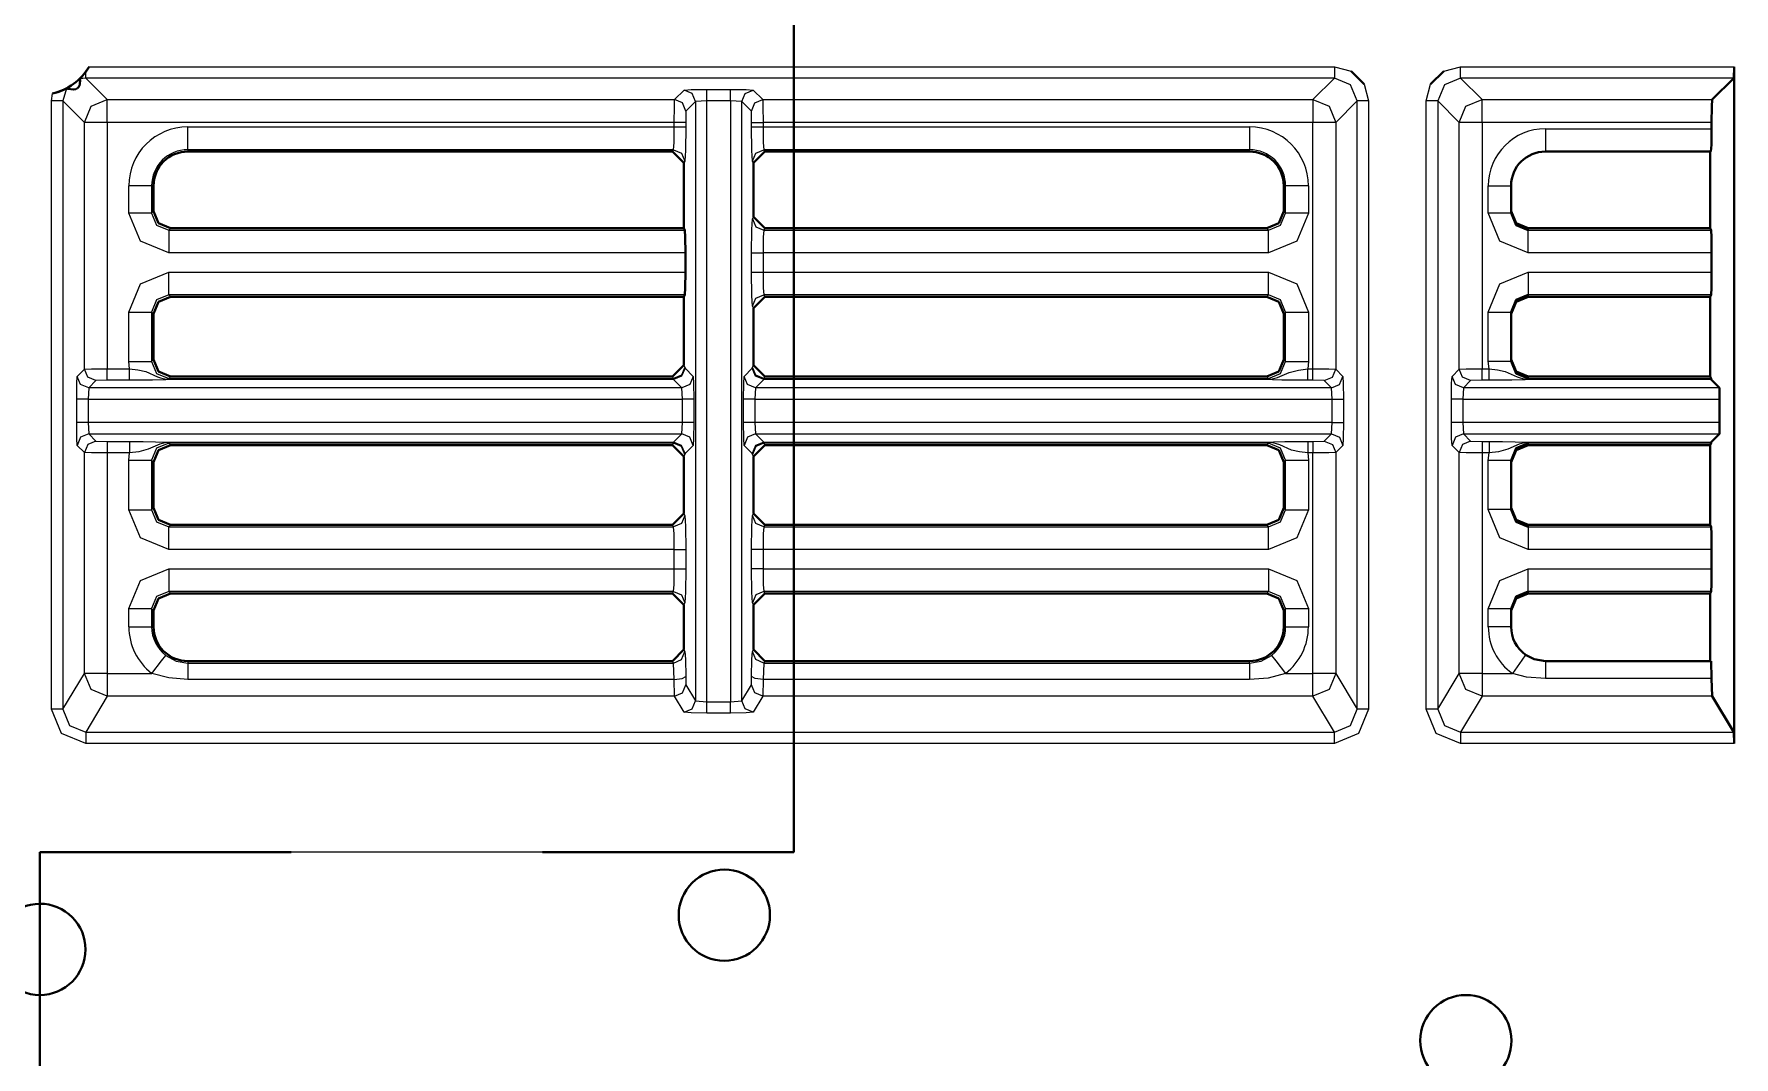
# Model space of a CAD drawing. Header units: millimetres. Extents: x 0 to 2941, y -405 to 1422.
# Drawn here: x 621.3 to 695.8, y 837.5 to 882.3 of the extents above; entities that cross this region are included whole.
import ezdxf

# ---------------------------------------------------------------- set-up
doc = ezdxf.new("R2010")
doc.units = ezdxf.units.MM
doc.layers.add('FINE', color=9, linetype='Continuous')
doc.layers.add('OUTLINE', color=7, linetype='Continuous')

msp = doc.modelspace()

# ---------------------------------------------------------------- linework, layer by layer
at = {"layer": 'FINE', "lineweight": 9}
for p, q in [((623.724, 880.877), (678.304, 880.877)), ((678.304, 880.877), (679.031, 880.689)), ((683.102, 880.689), (683.829, 880.877)), ((683.829, 880.877), (695.817, 880.877)), ((623.579, 880.377), (623.324, 880.345)), ((677.36, 879.434), (678.304, 880.377)), ((679.615, 880.105), (679.803, 879.378)), ((682.33, 879.378), (682.518, 880.105)), ((683.829, 880.377), (684.773, 879.434)), ((695.804, 880.377), (683.829, 880.377)), ((622.737, 879.917), (622.579, 879.378)), ((622.579, 879.378), (622.579, 852.713)), ((623.523, 878.434), (622.579, 879.378)), ((624.523, 879.434), (649.384, 879.434)), ((649.384, 879.434), (649.804, 879.854)), ((650.304, 879.354), (649.884, 878.934)), ((650.804, 879.379), (650.304, 879.354)), ((650.304, 879.354), (650.304, 853.086)), ((650.804, 879.879), (651.829, 879.879)), ((650.804, 853.044), (650.804, 879.379)), ((651.829, 879.379), (650.804, 879.379)), ((652.749, 878.934), (652.329, 879.354)), ((652.329, 853.086), (652.329, 879.354)), ((652.829, 879.854), (653.249, 879.434)), ((653.249, 879.434), (677.36, 879.434)), ((679.803, 879.378), (679.803, 852.713)), ((682.33, 852.713), (682.33, 879.378)), ((683.773, 878.434), (682.83, 879.378)), ((682.83, 879.378), (682.83, 852.713)), ((684.773, 879.434), (694.86, 879.434)), ((623.523, 867.621), (623.523, 878.434)), ((649.371, 878.434), (624.523, 878.434)), ((624.523, 878.434), (624.523, 867.634)), ((649.371, 878.238), (649.371, 878.434)), ((649.884, 878.934), (649.871, 878.434)), ((649.871, 878.434), (649.871, 878.238)), ((652.762, 878.434), (652.749, 878.934)), ((652.762, 878.238), (652.762, 878.434)), ((677.36, 878.434), (653.262, 878.434)), ((653.262, 878.434), (653.262, 878.238)), ((677.36, 867.634), (677.36, 878.434)), ((678.36, 878.434), (678.36, 867.621)), ((683.773, 867.621), (683.773, 878.434)), ((694.835, 878.434), (684.773, 878.434)), ((628.049, 878.238), (649.371, 878.238)), ((653.262, 878.238), (674.585, 878.238)), ((687.549, 878.158), (694.835, 878.158)), ((628.049, 877.24), (628.049, 877.159)), ((649.334, 877.24), (628.049, 877.24)), ((649.293, 877.159), (649.334, 877.24)), ((674.585, 877.159), (674.585, 877.24)), ((649.834, 876.74), (649.793, 876.658)), ((652.84, 876.658), (652.799, 876.74)), ((625.468, 874.461), (625.468, 875.659)), ((676.166, 875.659), (676.085, 875.659)), ((676.166, 874.461), (676.166, 875.659)), ((677.165, 875.659), (677.165, 874.461)), ((685.049, 874.466), (685.049, 875.659)), ((652.799, 874.212), (652.84, 874.294)), ((676.085, 874.542), (676.166, 874.461)), ((627.297, 873.794), (627.216, 873.712)), ((627.216, 873.712), (649.834, 873.712)), ((653.34, 873.794), (653.299, 873.712)), ((653.299, 873.712), (675.417, 873.712)), ((675.417, 873.712), (675.336, 873.794)), ((649.858, 872.713), (627.216, 872.713)), ((652.762, 871.873), (652.762, 872.713)), ((653.262, 872.713), (653.262, 871.873)), ((675.417, 872.713), (653.262, 872.713)), ((694.835, 872.713), (686.799, 872.713)), ((627.216, 871.873), (649.858, 871.873)), ((653.262, 871.873), (675.417, 871.873)), ((686.799, 871.873), (694.835, 871.873)), ((675.417, 870.875), (653.299, 870.875)), ((653.299, 870.875), (653.34, 870.794)), ((675.336, 870.794), (675.417, 870.875)), ((625.468, 867.961), (625.468, 870.126)), ((626.467, 870.126), (626.467, 867.961)), ((626.549, 870.045), (626.467, 870.126)), ((676.166, 870.126), (676.085, 870.045)), ((676.166, 867.961), (676.166, 870.126)), ((677.165, 870.126), (677.165, 867.961)), ((685.049, 867.966), (685.049, 870.121)), ((626.467, 867.961), (626.549, 868.043)), ((676.085, 868.043), (676.166, 867.961)), ((623.208, 867.306), (623.523, 867.621)), ((624.523, 867.634), (625.499, 867.634)), ((625.499, 867.634), (625.468, 867.961)), ((627.297, 867.293), (627.216, 867.212)), ((649.334, 867.212), (649.293, 867.293)), ((649.793, 867.794), (649.834, 867.711)), ((649.834, 867.711), (649.842, 867.663)), ((649.842, 867.663), (650.199, 867.306)), ((652.434, 867.306), (652.791, 867.663)), ((652.791, 867.663), (652.799, 867.711)), ((652.799, 867.711), (652.84, 867.794)), ((653.34, 867.293), (653.299, 867.212)), ((675.417, 867.212), (675.336, 867.293)), ((677.165, 867.961), (677.134, 867.634)), ((677.134, 867.634), (677.36, 867.634)), ((678.36, 867.621), (678.675, 867.306)), ((683.458, 867.306), (683.773, 867.621)), ((685.08, 867.634), (685.049, 867.966)), ((686.799, 867.293), (686.799, 867.212)), ((623.708, 866.806), (623.682, 866.306)), ((624.023, 867.121), (623.708, 866.806)), ((649.699, 866.806), (623.708, 866.806)), ((624.523, 867.134), (624.023, 867.121)), ((625.499, 867.134), (624.523, 867.134)), ((627.216, 867.212), (649.334, 867.212)), ((627.216, 867.18), (649.342, 867.18)), ((649.342, 867.163), (627.216, 867.163)), ((649.342, 867.18), (649.334, 867.212)), ((649.699, 866.806), (649.342, 867.163)), ((652.934, 866.806), (652.908, 866.306)), ((653.291, 867.163), (652.934, 866.806)), ((678.175, 866.806), (652.934, 866.806)), ((653.299, 867.212), (653.291, 867.18)), ((653.291, 867.18), (675.417, 867.18)), ((675.417, 867.163), (653.291, 867.163)), ((653.299, 867.212), (675.417, 867.212)), ((677.36, 867.134), (677.134, 867.134)), ((678.201, 866.306), (678.175, 866.806)), ((683.958, 866.806), (683.932, 866.306)), ((684.273, 867.121), (683.958, 866.806)), ((695.175, 866.806), (683.958, 866.806)), ((684.773, 867.134), (684.273, 867.121)), ((685.08, 867.134), (684.773, 867.134)), ((686.799, 867.212), (694.81, 867.212)), ((686.799, 867.18), (694.815, 867.18)), ((694.818, 867.163), (686.799, 867.163)), ((623.182, 865.281), (623.182, 866.306)), ((623.682, 866.306), (623.682, 865.281)), ((649.725, 865.281), (649.725, 866.306)), ((650.225, 866.306), (650.225, 865.281)), ((652.409, 865.281), (652.409, 866.306)), ((652.908, 866.306), (678.201, 866.306)), ((652.908, 866.306), (652.908, 865.281)), ((678.201, 865.281), (678.201, 866.306)), ((678.701, 866.306), (678.701, 865.281)), ((683.932, 866.306), (683.932, 865.281)), ((683.932, 866.306), (695.188, 866.306)), ((649.699, 864.781), (649.725, 865.281)), ((678.201, 865.281), (652.908, 865.281)), ((652.908, 865.281), (652.934, 864.781)), ((678.175, 864.781), (678.201, 865.281)), ((623.523, 863.966), (623.208, 864.281)), ((623.708, 864.781), (624.023, 864.465)), ((623.708, 864.781), (649.699, 864.781)), ((624.023, 864.465), (624.523, 864.452)), ((624.523, 864.452), (625.499, 864.452)), ((649.342, 864.407), (627.216, 864.407)), ((649.334, 864.375), (627.216, 864.375)), ((627.216, 864.375), (627.297, 864.293)), ((649.293, 864.293), (649.334, 864.375)), ((649.334, 864.375), (649.342, 864.407)), ((650.199, 864.281), (649.842, 863.923)), ((652.791, 863.923), (652.434, 864.281)), ((652.934, 864.781), (678.175, 864.781)), ((652.934, 864.781), (653.291, 864.424)), ((653.291, 864.424), (675.417, 864.424)), ((653.299, 864.375), (653.34, 864.293)), ((675.417, 864.375), (653.299, 864.375)), ((675.336, 864.293), (675.417, 864.375)), ((677.134, 864.452), (677.36, 864.452)), ((677.36, 864.452), (677.86, 864.465)), ((677.86, 864.465), (678.175, 864.781)), ((678.675, 864.281), (678.36, 863.966)), ((683.773, 863.966), (683.458, 864.281)), ((683.958, 864.781), (684.273, 864.465)), ((683.958, 864.781), (695.175, 864.781)), ((684.273, 864.465), (684.773, 864.452)), ((684.773, 864.452), (685.08, 864.452)), ((686.799, 864.424), (694.818, 864.424)), ((694.815, 864.407), (686.799, 864.407)), ((623.523, 854.286), (623.523, 863.966)), ((625.499, 863.953), (624.523, 863.953)), ((624.523, 863.953), (624.523, 854.286)), ((625.468, 863.626), (625.499, 863.953)), ((625.468, 861.461), (625.468, 863.626)), ((626.467, 863.626), (626.467, 861.461)), ((626.549, 863.545), (626.467, 863.626)), ((649.834, 863.876), (649.793, 863.794)), ((649.842, 863.923), (649.834, 863.876)), ((652.799, 863.876), (652.791, 863.923)), ((652.84, 863.794), (652.799, 863.876)), ((676.166, 863.626), (676.085, 863.545)), ((676.166, 861.461), (676.166, 863.626)), ((677.165, 863.626), (677.165, 861.461)), ((678.36, 863.966), (678.36, 854.286)), ((683.773, 854.286), (683.773, 863.966)), ((685.08, 863.953), (684.773, 863.953)), ((684.773, 863.953), (684.773, 854.286)), ((685.049, 863.621), (685.08, 863.953)), ((685.049, 861.466), (685.049, 863.621)), ((626.467, 861.461), (626.549, 861.543)), ((676.085, 861.543), (676.166, 861.461)), ((627.297, 860.794), (627.216, 860.712)), ((627.216, 860.712), (649.334, 860.712)), ((649.334, 860.712), (649.293, 860.794)), ((649.793, 861.294), (649.834, 861.211)), ((652.799, 861.211), (652.84, 861.294)), ((649.371, 859.714), (627.216, 859.714)), ((649.371, 858.874), (649.371, 859.714)), ((649.871, 859.714), (649.871, 858.874)), ((652.762, 858.874), (652.762, 859.714)), ((675.417, 859.714), (653.262, 859.714)), ((694.835, 859.714), (686.799, 859.714)), ((627.216, 858.874), (649.371, 858.874)), ((686.799, 858.874), (694.835, 858.874)), ((649.334, 857.875), (627.216, 857.875)), ((627.216, 857.875), (627.297, 857.793)), ((649.293, 857.793), (649.334, 857.875)), ((675.336, 857.793), (675.417, 857.875)), ((625.468, 856.328), (625.468, 857.126)), ((649.834, 857.376), (649.793, 857.294)), ((652.84, 857.294), (652.799, 857.376)), ((676.166, 857.126), (676.085, 857.045)), ((676.166, 856.328), (676.166, 857.126)), ((677.165, 857.126), (677.165, 856.328)), ((685.049, 856.328), (685.049, 857.121)), ((626.467, 856.328), (626.549, 856.328)), ((676.085, 856.328), (676.166, 856.328)), ((628.049, 854.828), (628.049, 854.742)), ((628.049, 854.742), (649.336, 854.742)), ((649.336, 854.742), (649.293, 854.828)), ((649.372, 854.015), (649.336, 854.742)), ((649.793, 855.328), (649.836, 855.242)), ((652.797, 855.242), (652.84, 855.328)), ((653.297, 854.742), (653.261, 854.015)), ((653.34, 854.828), (653.297, 854.742)), ((653.297, 854.742), (674.585, 854.742)), ((674.585, 854.742), (674.585, 854.828)), ((622.579, 852.713), (623.523, 854.286)), ((624.523, 854.286), (626.471, 854.286)), ((649.372, 854.015), (628.049, 854.015)), ((649.384, 853.287), (649.372, 854.015)), ((649.872, 854.151), (649.884, 853.787)), ((652.75, 853.787), (652.761, 854.151)), ((653.261, 854.015), (653.249, 853.287)), ((674.585, 854.015), (653.261, 854.015)), ((678.36, 854.286), (679.304, 852.713)), ((682.83, 852.713), (683.773, 854.286)), ((684.773, 854.286), (686.105, 854.286)), ((694.835, 854.057), (687.549, 854.057)), ((649.884, 853.787), (650.304, 853.086)), ((652.329, 853.086), (652.75, 853.787)), ((653.249, 853.287), (652.829, 852.587)), ((677.36, 853.287), (653.249, 853.287)), ((650.304, 853.086), (650.804, 853.044)), ((650.804, 853.044), (651.829, 853.044)), ((651.829, 852.544), (650.804, 852.544)), ((651.829, 853.044), (652.329, 853.086)), ((695.817, 851.213), (683.829, 851.213)), ((621.566, 846.457), (621.566, 777.885))]:
    msp.add_line(p, q, dxfattribs=at)
for points in [[(654.607, 900.051), (654.607, 846.457), (621.566, 846.457)], [(678.304, 880.877), (678.304, 880.528), (678.304, 880.377)], [(683.829, 880.377), (683.829, 880.528), (683.829, 880.877)], [(623.579, 880.377), (623.579, 880.456), (623.579, 880.655)], [(678.304, 880.377), (623.579, 880.377), (624.523, 879.434)], [(679.304, 879.378), (679.011, 880.085), (678.304, 880.377)], [(683.829, 880.377), (683.122, 880.085), (682.83, 879.378)], [(622.079, 852.713), (622.079, 879.378), (622.115, 879.701)], [(622.579, 879.378), (622.428, 879.378), (622.079, 879.378)], [(623.523, 878.434), (623.816, 879.141), (624.523, 879.434)], [(624.523, 878.434), (624.523, 879.132), (624.523, 879.434)], [(649.371, 878.434), (649.375, 879.132), (649.384, 879.434)], [(649.884, 878.934), (649.737, 879.287), (649.384, 879.434)], [(649.804, 879.854), (650.106, 879.872), (650.804, 879.879)], [(650.304, 879.354), (650.157, 879.707), (649.804, 879.854)], [(650.804, 879.379), (650.804, 879.728), (650.804, 879.879)], [(651.829, 879.379), (651.829, 879.728), (651.829, 879.879)], [(651.829, 879.879), (652.527, 879.872), (652.829, 879.854)], [(652.329, 879.354), (651.829, 879.379), (651.829, 853.044)], [(652.329, 879.354), (652.476, 879.707), (652.829, 879.854)], [(652.749, 878.934), (652.896, 879.287), (653.249, 879.434)], [(653.249, 879.434), (653.258, 879.132), (653.262, 878.434)], [(677.36, 879.434), (678.067, 879.141), (678.36, 878.434)], [(677.36, 879.434), (677.36, 879.132), (677.36, 878.434)], [(679.304, 852.713), (679.304, 879.378), (678.36, 878.434)], [(679.803, 879.378), (679.455, 879.378), (679.304, 879.378)], [(682.83, 879.378), (682.679, 879.378), (682.33, 879.378)], [(683.773, 878.434), (684.066, 879.141), (684.773, 879.434)], [(684.773, 878.434), (684.773, 879.132), (684.773, 879.434)], [(624.523, 878.434), (623.825, 878.434), (623.523, 878.434)], [(649.871, 878.434), (649.72, 878.434), (649.371, 878.434)], [(652.762, 878.434), (652.913, 878.434), (653.262, 878.434)], [(678.36, 878.434), (678.058, 878.434), (677.36, 878.434)], [(684.773, 878.434), (684.075, 878.434), (683.773, 878.434)], [(684.773, 878.434), (684.773, 867.634), (685.08, 867.634)], [(628.049, 877.24), (628.049, 877.55), (628.049, 878.238)], [(649.334, 877.24), (649.36, 877.55), (649.371, 878.238)], [(649.371, 878.238), (649.72, 878.238), (649.871, 878.238)], [(649.871, 878.238), (649.86, 877.206), (649.834, 876.74)], [(652.762, 878.238), (652.913, 878.238), (653.262, 878.238)], [(652.799, 876.74), (652.773, 877.206), (652.762, 878.238)], [(653.262, 878.238), (653.273, 877.55), (653.299, 877.24)], [(674.585, 878.238), (674.585, 877.55), (674.585, 877.24)], [(687.549, 878.158), (687.549, 877.451), (687.549, 877.159)], [(649.334, 877.24), (649.687, 877.093), (649.834, 876.74)], [(652.799, 876.74), (652.946, 877.093), (653.299, 877.24)], [(674.585, 877.24), (653.299, 877.24), (653.34, 877.159)], [(626.467, 875.659), (626.157, 875.659), (625.468, 875.659)], [(626.549, 875.659), (626.467, 875.659), (626.467, 874.461), (626.549, 874.542)], [(677.165, 875.659), (676.476, 875.659), (676.166, 875.659)], [(685.049, 875.659), (685.756, 875.659), (686.049, 875.659)], [(626.467, 874.461), (626.157, 874.461), (625.468, 874.461)], [(627.216, 872.713), (625.98, 873.225), (625.468, 874.461)], [(626.467, 874.461), (626.685, 873.93), (627.216, 873.712)], [(652.762, 872.713), (652.773, 873.746), (652.799, 874.212)], [(652.799, 874.212), (652.946, 873.859), (653.299, 873.712)], [(675.417, 873.712), (675.948, 873.93), (676.166, 874.461)], [(677.165, 874.461), (676.653, 873.225), (675.417, 872.713)], [(677.165, 874.461), (676.476, 874.461), (676.166, 874.461)], [(685.049, 874.466), (685.756, 874.466), (686.049, 874.466)], [(686.799, 872.713), (685.561, 873.227), (685.049, 874.466)], [(627.216, 873.712), (627.216, 873.402), (627.216, 872.713)], [(653.299, 873.712), (653.273, 873.402), (653.262, 872.713)], [(675.417, 872.713), (675.417, 873.402), (675.417, 873.712)], [(686.799, 873.794), (686.799, 873.712), (694.81, 873.712)], [(686.799, 872.713), (686.799, 873.402), (686.799, 873.712)], [(652.762, 872.713), (652.913, 872.713), (653.262, 872.713)], [(625.468, 870.126), (625.98, 871.362), (627.216, 871.873)], [(627.216, 870.875), (627.216, 871.185), (627.216, 871.873)], [(652.762, 871.873), (652.913, 871.873), (653.262, 871.873)], [(652.84, 870.294), (652.799, 870.375), (652.773, 870.841), (652.762, 871.873)], [(653.262, 871.873), (653.273, 871.185), (653.299, 870.875)], [(675.417, 870.875), (675.417, 871.185), (675.417, 871.873)], [(675.417, 871.873), (676.653, 871.362), (677.165, 870.126)], [(685.049, 870.121), (685.561, 871.36), (686.799, 871.873)], [(686.799, 871.873), (686.799, 871.185), (686.799, 870.875)], [(627.216, 870.875), (626.685, 870.657), (626.467, 870.126)], [(649.834, 870.875), (627.216, 870.875), (627.297, 870.794)], [(652.799, 870.375), (652.946, 870.728), (653.299, 870.875)], [(676.166, 870.126), (675.948, 870.657), (675.417, 870.875)], [(694.81, 870.875), (686.799, 870.875), (686.799, 870.794)], [(625.468, 870.126), (626.157, 870.126), (626.467, 870.126)], [(676.166, 870.126), (676.476, 870.126), (677.165, 870.126)], [(685.049, 870.121), (685.756, 870.121), (686.049, 870.121)], [(623.182, 866.306), (623.19, 867.004), (623.208, 867.306)], [(623.708, 866.806), (623.354, 866.953), (623.208, 867.306)], [(623.523, 867.621), (623.825, 867.63), (624.523, 867.634)], [(624.023, 867.121), (623.67, 867.268), (623.523, 867.621)], [(624.523, 867.134), (624.523, 867.285), (624.523, 867.634)], [(625.468, 867.961), (626.157, 867.961), (626.467, 867.961)], [(625.499, 867.134), (625.499, 867.285), (625.499, 867.634)], [(625.499, 867.634), (625.863, 867.591), (626.206, 867.513), (626.724, 867.288), (626.861, 867.237), (626.968, 867.208), (627.113, 867.185), (627.183, 867.18), (627.216, 867.18)], [(626.467, 867.961), (626.685, 867.43), (627.216, 867.212)], [(649.834, 867.711), (649.687, 867.359), (649.334, 867.212)], [(649.842, 867.663), (649.695, 867.31), (649.342, 867.163)], [(649.842, 867.663), (649.694, 867.323), (649.342, 867.18)], [(650.199, 867.306), (650.052, 866.953), (649.699, 866.806)], [(650.199, 867.306), (650.217, 867.004), (650.225, 866.306)], [(652.409, 866.306), (652.416, 867.004), (652.434, 867.306)], [(652.934, 866.806), (652.581, 866.953), (652.434, 867.306)], [(653.291, 867.18), (652.939, 867.323), (652.791, 867.663)], [(653.291, 867.163), (652.938, 867.31), (652.791, 867.663)], [(653.299, 867.212), (652.946, 867.359), (652.799, 867.711)], [(675.417, 867.212), (675.948, 867.43), (676.166, 867.961)], [(675.417, 867.18), (675.487, 867.182), (675.574, 867.191), (675.814, 867.251), (676.314, 867.473), (676.727, 867.584), (677.134, 867.634)], [(676.166, 867.961), (676.476, 867.961), (677.165, 867.961)], [(677.134, 867.134), (677.134, 867.285), (677.134, 867.634)], [(677.36, 867.134), (677.36, 867.285), (677.36, 867.634)], [(677.36, 867.634), (678.058, 867.63), (678.36, 867.621)], [(677.86, 867.121), (678.213, 867.268), (678.36, 867.621)], [(678.175, 866.806), (678.529, 866.953), (678.675, 867.306)], [(678.675, 867.306), (678.693, 867.004), (678.701, 866.306)], [(683.433, 866.306), (683.44, 867.004), (683.458, 867.306)], [(683.958, 866.806), (683.605, 866.953), (683.458, 867.306)], [(683.773, 867.621), (684.075, 867.63), (684.773, 867.634)], [(684.273, 867.121), (683.92, 867.268), (683.773, 867.621)], [(684.773, 867.134), (684.773, 867.285), (684.773, 867.634)], [(685.049, 867.966), (685.756, 867.966), (686.049, 867.966)], [(685.08, 867.134), (685.08, 867.285), (685.08, 867.634)], [(685.08, 867.634), (685.445, 867.59), (685.789, 867.512), (686.31, 867.287), (686.446, 867.236), (686.552, 867.208), (686.697, 867.185), (686.766, 867.18), (686.799, 867.18)], [(623.682, 866.306), (649.725, 866.306), (649.699, 866.806)], [(627.216, 867.163), (627.203, 867.163), (627.176, 867.163), (627.117, 867.162), (627.068, 867.16), (626.994, 867.158), (626.5, 867.143), (626.029, 867.137), (625.499, 867.134)], [(627.216, 867.18), (627.216, 867.201), (627.216, 867.212)], [(627.216, 867.163), (627.216, 867.168), (627.216, 867.18)], [(649.342, 867.163), (649.342, 867.168), (649.342, 867.18)], [(653.291, 867.18), (653.291, 867.168), (653.291, 867.163)], [(675.417, 867.18), (675.417, 867.201), (675.417, 867.212)], [(675.417, 867.163), (675.417, 867.168), (675.417, 867.18)], [(677.134, 867.134), (676.542, 867.137), (675.994, 867.146), (675.586, 867.16), (675.478, 867.163), (675.444, 867.163), (675.417, 867.163)], [(678.175, 866.806), (677.86, 867.121), (677.36, 867.134)], [(686.799, 867.163), (686.786, 867.163), (686.759, 867.163), (686.7, 867.162), (686.652, 867.16), (686.579, 867.158), (686.082, 867.143), (685.611, 867.137), (685.08, 867.134)], [(686.799, 867.18), (686.799, 867.201), (686.799, 867.212)], [(686.799, 867.163), (686.799, 867.168), (686.799, 867.18)], [(623.682, 866.306), (623.333, 866.306), (623.182, 866.306)], [(650.225, 866.306), (650.074, 866.306), (649.725, 866.306)], [(652.908, 866.306), (652.56, 866.306), (652.409, 866.306)], [(678.201, 866.306), (678.55, 866.306), (678.701, 866.306)], [(683.932, 866.306), (683.584, 866.306), (683.433, 866.306)], [(683.458, 864.281), (683.44, 864.583), (683.433, 865.281), (683.433, 866.306)], [(623.682, 865.281), (623.333, 865.281), (623.182, 865.281)], [(623.208, 864.281), (623.19, 864.583), (623.182, 865.281)], [(649.725, 865.281), (623.682, 865.281), (623.708, 864.781)], [(650.225, 865.281), (650.074, 865.281), (649.725, 865.281)], [(650.225, 865.281), (650.217, 864.583), (650.199, 864.281)], [(652.908, 865.281), (652.56, 865.281), (652.409, 865.281)], [(652.434, 864.281), (652.416, 864.583), (652.409, 865.281)], [(678.201, 865.281), (678.55, 865.281), (678.701, 865.281)], [(678.701, 865.281), (678.693, 864.583), (678.675, 864.281)], [(683.932, 865.281), (683.584, 865.281), (683.433, 865.281)], [(695.188, 865.281), (683.932, 865.281), (683.958, 864.781)], [(623.708, 864.781), (623.354, 864.634), (623.208, 864.281)], [(624.023, 864.465), (623.67, 864.319), (623.523, 863.966)], [(624.523, 864.452), (624.523, 864.302), (624.523, 863.953)], [(625.499, 864.452), (625.499, 864.302), (625.499, 863.953)], [(625.499, 864.452), (626.091, 864.45), (626.639, 864.44), (627.047, 864.428), (627.155, 864.424), (627.189, 864.424), (627.216, 864.424)], [(627.216, 864.407), (627.146, 864.405), (627.059, 864.396), (626.82, 864.336), (626.32, 864.114), (625.906, 864.003), (625.499, 863.953)], [(627.216, 864.375), (626.685, 864.157), (626.467, 863.626)], [(627.216, 864.424), (649.342, 864.424), (649.699, 864.781)], [(627.216, 864.424), (627.216, 864.419), (627.216, 864.407)], [(627.216, 864.375), (627.216, 864.385), (627.216, 864.407)], [(649.834, 863.876), (649.687, 864.228), (649.334, 864.375)], [(649.842, 863.923), (649.695, 864.277), (649.342, 864.424)], [(649.342, 864.407), (649.342, 864.419), (649.342, 864.424)], [(649.842, 863.923), (649.694, 864.264), (649.342, 864.407)], [(650.199, 864.281), (650.052, 864.634), (649.699, 864.781)], [(652.934, 864.781), (652.581, 864.634), (652.434, 864.281)], [(653.291, 864.424), (652.938, 864.277), (652.791, 863.923)], [(653.291, 864.407), (652.939, 864.264), (652.791, 863.923)], [(653.299, 864.375), (652.946, 864.228), (652.799, 863.876)], [(653.291, 864.424), (653.291, 864.419), (653.291, 864.407)], [(675.417, 864.407), (653.291, 864.407), (653.299, 864.375)], [(675.417, 864.424), (675.43, 864.424), (675.457, 864.424), (675.516, 864.425), (675.565, 864.427), (675.64, 864.429), (676.133, 864.444), (676.604, 864.45), (677.134, 864.452)], [(675.417, 864.424), (675.417, 864.419), (675.417, 864.407)], [(677.134, 863.953), (676.77, 863.996), (676.427, 864.074), (675.909, 864.299), (675.772, 864.349), (675.666, 864.379), (675.52, 864.402), (675.45, 864.406), (675.417, 864.407)], [(675.417, 864.375), (675.417, 864.385), (675.417, 864.407)], [(676.166, 863.626), (675.948, 864.157), (675.417, 864.375)], [(677.134, 864.452), (677.134, 864.302), (677.134, 863.953)], [(677.36, 864.452), (677.36, 864.302), (677.36, 863.953)], [(677.86, 864.465), (678.213, 864.319), (678.36, 863.966)], [(678.175, 864.781), (678.529, 864.634), (678.675, 864.281)], [(683.958, 864.781), (683.605, 864.634), (683.458, 864.281)], [(684.273, 864.465), (683.92, 864.319), (683.773, 863.966)], [(684.773, 864.452), (684.773, 864.302), (684.773, 863.953)], [(685.08, 864.452), (685.08, 864.302), (685.08, 863.953)], [(685.08, 864.452), (685.675, 864.45), (686.222, 864.44), (686.63, 864.428), (686.738, 864.424), (686.772, 864.424), (686.799, 864.424)], [(686.799, 864.407), (686.728, 864.405), (686.642, 864.396), (686.403, 864.336), (685.903, 864.116), (685.49, 864.004), (685.08, 863.953)], [(686.799, 864.424), (686.799, 864.419), (686.799, 864.407)], [(686.799, 864.375), (686.799, 864.385), (686.799, 864.407)], [(694.81, 864.375), (686.799, 864.375), (686.799, 864.293)], [(624.523, 863.953), (623.825, 863.957), (623.523, 863.966)], [(625.468, 863.626), (626.157, 863.626), (626.467, 863.626)], [(676.162, 854.286), (677.36, 854.286), (677.36, 863.953)], [(676.166, 863.626), (676.476, 863.626), (677.165, 863.626)], [(677.36, 863.953), (677.134, 863.953), (677.165, 863.626)], [(678.36, 863.966), (678.058, 863.957), (677.36, 863.953)], [(684.773, 863.953), (684.075, 863.957), (683.773, 863.966)], [(686.049, 863.621), (685.756, 863.621), (685.049, 863.621)], [(625.468, 861.461), (626.157, 861.461), (626.467, 861.461)], [(627.216, 859.714), (625.98, 860.225), (625.468, 861.461)], [(626.467, 861.461), (626.685, 860.93), (627.216, 860.712)], [(675.417, 860.712), (675.948, 860.93), (676.166, 861.461)], [(677.165, 861.461), (676.653, 860.225), (675.417, 859.714)], [(676.166, 861.461), (676.476, 861.461), (677.165, 861.461)], [(686.049, 861.466), (685.756, 861.466), (685.049, 861.466)], [(686.799, 859.714), (685.561, 860.227), (685.049, 861.466)], [(627.216, 859.714), (627.216, 860.402), (627.216, 860.712)], [(649.834, 861.211), (649.687, 860.859), (649.334, 860.712)], [(649.371, 859.714), (649.36, 860.402), (649.334, 860.712)], [(649.834, 861.211), (649.86, 860.746), (649.871, 859.714)], [(652.762, 859.714), (652.773, 860.746), (652.799, 861.211)], [(653.299, 860.712), (652.946, 860.859), (652.799, 861.211)], [(653.299, 860.712), (653.273, 860.402), (653.262, 859.714)], [(653.34, 860.794), (653.299, 860.712), (675.417, 860.712), (675.336, 860.794)], [(675.417, 859.714), (675.417, 860.402), (675.417, 860.712)], [(686.799, 860.794), (686.799, 860.712), (694.81, 860.712)], [(686.799, 860.712), (686.799, 860.402), (686.799, 859.714)], [(649.371, 859.714), (649.72, 859.714), (649.871, 859.714)], [(653.262, 859.714), (652.913, 859.714), (652.762, 859.714)], [(653.262, 859.714), (653.262, 858.874), (675.417, 858.874)], [(625.468, 857.126), (625.98, 858.362), (627.216, 858.874)], [(627.216, 858.874), (627.216, 858.185), (627.216, 857.875)], [(649.334, 857.875), (649.36, 858.185), (649.371, 858.874)], [(649.371, 858.874), (649.72, 858.874), (649.871, 858.874)], [(649.871, 858.874), (649.86, 857.841), (649.834, 857.376)], [(653.262, 858.874), (652.913, 858.874), (652.762, 858.874)], [(652.799, 857.376), (652.773, 857.841), (652.762, 858.874)], [(653.262, 858.874), (653.273, 858.185), (653.299, 857.875)], [(675.417, 858.874), (675.417, 858.185), (675.417, 857.875)], [(675.417, 858.874), (676.653, 858.362), (677.165, 857.126)], [(685.049, 857.121), (685.561, 858.36), (686.799, 858.874)], [(686.799, 857.875), (686.799, 858.185), (686.799, 858.874)], [(627.216, 857.875), (626.685, 857.657), (626.467, 857.126)], [(649.334, 857.875), (649.687, 857.729), (649.834, 857.376)], [(653.299, 857.875), (652.946, 857.729), (652.799, 857.376)], [(675.417, 857.875), (653.299, 857.875), (653.34, 857.793)], [(676.166, 857.126), (675.948, 857.657), (675.417, 857.875)], [(694.81, 857.875), (686.799, 857.875), (686.799, 857.793)], [(625.468, 857.126), (626.157, 857.126), (626.467, 857.126)], [(626.549, 857.045), (626.467, 857.126), (626.467, 856.328)], [(676.166, 857.126), (676.476, 857.126), (677.165, 857.126)], [(686.049, 857.121), (685.756, 857.121), (685.049, 857.121)], [(625.468, 856.328), (626.157, 856.328), (626.467, 856.328)], [(676.166, 856.328), (676.476, 856.328), (677.165, 856.328)], [(686.049, 856.328), (685.756, 856.328), (685.049, 856.328)], [(626.471, 854.286), (626.892, 854.831), (627.081, 855.076)], [(627.081, 855.076), (627.536, 854.829), (628.049, 854.742)], [(628.049, 854.742), (628.049, 854.525), (628.049, 854.015)], [(649.336, 854.742), (649.689, 854.889), (649.836, 855.242)], [(649.836, 855.242), (649.858, 854.916), (649.872, 854.151)], [(652.761, 854.151), (652.775, 854.916), (652.797, 855.242)], [(653.297, 854.742), (652.944, 854.889), (652.797, 855.242)], [(674.585, 854.742), (674.585, 854.525), (674.585, 854.015)], [(675.552, 855.076), (675.741, 854.831), (676.162, 854.286)], [(686.682, 855.103), (686.513, 854.864), (686.105, 854.286)], [(687.549, 854.828), (687.549, 854.612), (687.549, 854.057)], [(624.523, 854.286), (623.825, 854.286), (623.523, 854.286)], [(624.523, 853.287), (623.816, 853.58), (623.523, 854.286)], [(624.523, 854.286), (624.523, 853.595), (624.523, 853.287)], [(628.049, 854.015), (627.213, 854.086), (626.471, 854.286)], [(649.372, 854.015), (649.721, 854.056), (649.872, 854.151)], [(653.261, 854.015), (652.912, 854.056), (652.761, 854.151)], [(676.162, 854.286), (675.405, 854.083), (674.585, 854.015)], [(678.36, 854.286), (678.058, 854.286), (677.36, 854.286)], [(678.36, 854.286), (678.067, 853.58), (677.36, 853.287)], [(677.36, 853.287), (677.36, 853.595), (677.36, 854.286)], [(684.773, 854.286), (684.075, 854.286), (683.773, 854.286)], [(684.773, 853.287), (684.067, 853.58), (683.773, 854.286)], [(684.773, 854.286), (684.773, 853.595), (684.773, 853.287)], [(687.549, 854.057), (686.728, 854.126), (686.105, 854.286)], [(649.804, 852.587), (649.384, 853.287), (624.523, 853.287), (623.578, 851.713), (678.305, 851.713), (677.36, 853.287)], [(649.384, 853.287), (649.737, 853.434), (649.884, 853.787)], [(653.249, 853.287), (652.896, 853.434), (652.75, 853.787)], [(694.86, 853.287), (684.773, 853.287), (683.829, 851.713), (695.804, 851.713)], [(622.579, 852.713), (622.428, 852.713), (622.079, 852.713)], [(678.305, 851.213), (623.578, 851.213), (622.518, 851.652), (622.079, 852.713)], [(622.579, 852.713), (622.872, 852.005), (623.578, 851.713)], [(649.804, 852.587), (650.157, 852.733), (650.304, 853.086)], [(650.804, 852.544), (650.106, 852.557), (649.804, 852.587)], [(650.804, 852.544), (650.804, 852.698), (650.804, 853.044)], [(651.829, 852.544), (651.829, 852.698), (651.829, 853.044)], [(652.829, 852.587), (652.527, 852.557), (651.829, 852.544)], [(652.829, 852.587), (652.476, 852.733), (652.329, 853.086)], [(678.305, 851.713), (679.011, 852.005), (679.304, 852.713)], [(679.803, 852.713), (679.365, 851.652), (678.305, 851.213)], [(679.803, 852.713), (679.455, 852.713), (679.304, 852.713)], [(682.83, 852.713), (682.679, 852.713), (682.33, 852.713)], [(683.829, 851.213), (682.769, 851.652), (682.33, 852.713)], [(682.83, 852.713), (683.122, 852.005), (683.829, 851.713)], [(623.578, 851.713), (623.578, 851.559), (623.578, 851.213)], [(678.305, 851.213), (678.305, 851.559), (678.305, 851.713)], [(683.829, 851.713), (683.829, 851.559), (683.829, 851.213)]]:
    msp.add_lwpolyline(points, dxfattribs=at)
for points in [[(628.049, 878.239, 0.414204), (625.468, 875.659)], [(677.165, 875.659, 0.414204), (674.585, 878.239)], [(687.549, 878.158, 0.414193), (685.049, 875.659)], [(628.049, 877.24, 0.414182), (626.467, 875.659)], [(676.166, 875.659, 0.414245), (674.585, 877.24)], [(625.468, 856.328, 0.232262), (626.471, 854.287)], [(626.467, 856.328, 0.232249), (627.081, 855.076)], [(674.585, 854.742), (675.088, 854.826), (675.552, 855.076, 0.232253), (676.166, 856.328)], [(676.162, 854.287, 0.232374), (677.165, 856.328)], [(685.049, 856.328, 0.243494), (686.105, 854.287)]]:
    msp.add_lwpolyline(points, format="xyb", dxfattribs=at)
at = {"layer": 'OUTLINE', "lineweight": 40}
for p, q in [((623.579, 880.655), (623.724, 880.877)), ((679.615, 880.105), (679.031, 880.689)), ((683.102, 880.689), (682.518, 880.105)), ((695.804, 880.377), (695.817, 880.877)), ((695.817, 880.877), (695.817, 851.213)), ((694.86, 879.434), (695.804, 880.377)), ((694.835, 878.158), (694.835, 878.434)), ((628.049, 877.159), (649.293, 877.159)), ((649.793, 876.658), (649.293, 877.159)), ((653.34, 877.159), (652.84, 876.658)), ((653.34, 877.159), (674.585, 877.159)), ((694.808, 877.159), (687.549, 877.159)), ((694.769, 877.159), (694.769, 873.794)), ((649.793, 876.658), (649.793, 873.794)), ((652.84, 876.658), (652.84, 874.294)), ((626.549, 875.659), (626.549, 874.542)), ((676.085, 874.542), (676.085, 875.659)), ((686.049, 875.659), (686.049, 874.466)), ((652.84, 874.294), (653.34, 873.794)), ((627.297, 873.794), (649.793, 873.794)), ((649.834, 873.712), (649.793, 873.794)), ((653.34, 873.794), (675.336, 873.794)), ((686.799, 873.794), (694.769, 873.794)), ((694.769, 873.794), (694.81, 873.712)), ((649.858, 872.713), (649.858, 871.873)), ((694.835, 871.873), (694.835, 872.713)), ((627.297, 870.794), (649.793, 870.794)), ((649.834, 870.875), (649.793, 870.794)), ((649.793, 870.794), (649.793, 867.794)), ((653.34, 870.794), (652.84, 870.294)), ((653.34, 870.794), (675.336, 870.794)), ((694.769, 870.794), (694.769, 867.293)), ((626.549, 870.045), (626.549, 868.043)), ((676.085, 868.043), (676.085, 870.045)), ((686.049, 870.121), (686.049, 867.966)), ((627.297, 867.293), (649.293, 867.293)), ((649.293, 867.293), (649.793, 867.794)), ((653.34, 867.293), (675.336, 867.293)), ((686.799, 867.293), (694.769, 867.293)), ((694.769, 867.293), (694.81, 867.212)), ((694.815, 867.18), (694.81, 867.212)), ((694.815, 867.18), (694.818, 867.163)), ((694.818, 867.163), (695.175, 866.806)), ((695.188, 866.306), (695.175, 866.806)), ((695.188, 865.281), (695.188, 866.306)), ((627.297, 864.293), (649.293, 864.293)), ((649.793, 863.794), (649.293, 864.293)), ((653.34, 864.293), (652.84, 863.794)), ((653.34, 864.293), (675.336, 864.293)), ((694.769, 864.293), (694.769, 860.794)), ((694.81, 864.375), (694.815, 864.407)), ((694.818, 864.424), (694.815, 864.407)), ((626.549, 863.545), (626.549, 861.543)), ((649.793, 863.794), (649.793, 861.294)), ((652.84, 863.794), (652.84, 861.294)), ((676.085, 861.543), (676.085, 863.545)), ((686.049, 863.621), (686.049, 861.466)), ((652.84, 861.294), (653.34, 860.794)), ((653.34, 860.794), (675.336, 860.794)), ((694.835, 858.874), (694.835, 859.714)), ((627.297, 857.793), (649.293, 857.793)), ((649.793, 857.294), (649.293, 857.793)), ((653.34, 857.793), (652.84, 857.294)), ((653.34, 857.793), (675.336, 857.793)), ((686.799, 857.793), (694.769, 857.793)), ((694.769, 857.793), (694.81, 857.875)), ((694.769, 857.793), (694.769, 854.828)), ((626.549, 857.045), (626.549, 856.328)), ((649.793, 857.294), (649.793, 855.328)), ((652.84, 857.294), (652.84, 855.328)), ((676.085, 856.328), (676.085, 857.045)), ((686.049, 857.121), (686.049, 856.328)), ((628.049, 854.828), (649.293, 854.828)), ((649.293, 854.828), (649.793, 855.328)), ((652.84, 855.328), (653.34, 854.828)), ((653.34, 854.828), (674.585, 854.828)), ((687.549, 854.828), (694.81, 854.828)), ((694.835, 854.057), (694.81, 854.828)), ((694.835, 854.057), (694.86, 853.287)), ((694.86, 853.287), (695.804, 851.713)), ((695.817, 851.213), (695.804, 851.713)), ((621.566, 846.457), (621.566, 750.457)), ((632.58, 846.457), (621.566, 846.457))]:
    msp.add_line(p, q, dxfattribs=at)
for points in [[(654.607, 942.457), (654.607, 846.457), (643.594, 846.457)], [(623.324, 880.345), (623.331, 880.279), (623.326, 880.133), (623.297, 880.039), (623.242, 879.962), (623.229, 879.95), (623.222, 879.944), (623.22, 879.943), (623.217, 879.941), (623.215, 879.939), (623.212, 879.937), (623.209, 879.935), (623.201, 879.929), (623.181, 879.918), (623.138, 879.899), (623.04, 879.878), (622.786, 879.904), (622.737, 879.917)], [(623.324, 880.345), (623.336, 880.36), (623.382, 880.411), (623.496, 880.545), (623.579, 880.655)], [(622.115, 879.701), (622.356, 879.767), (622.54, 879.833), (622.672, 879.889), (622.721, 879.911), (622.737, 879.917)], [(694.86, 879.434), (694.842, 879.132), (694.835, 878.434)], [(694.808, 877.159), (694.827, 877.451), (694.835, 878.158)], [(626.549, 874.542), (626.768, 874.013), (627.297, 873.794)], [(675.336, 873.794), (675.865, 874.013), (676.085, 874.542)], [(686.049, 874.544), (686.268, 874.013), (686.799, 873.794)], [(686.049, 874.466), (686.268, 873.933), (686.799, 873.712)], [(649.834, 873.712), (649.851, 873.402), (649.858, 872.713)], [(694.835, 872.713), (694.827, 873.402), (694.81, 873.712)], [(649.858, 871.873), (649.851, 871.185), (649.834, 870.875)], [(694.81, 870.875), (694.827, 871.185), (694.835, 871.873)], [(627.297, 870.794), (626.768, 870.574), (626.549, 870.045)], [(652.84, 870.294), (652.84, 867.794), (653.34, 867.293)], [(676.085, 870.045), (675.865, 870.574), (675.336, 870.794)], [(686.799, 870.875), (686.268, 870.654), (686.049, 870.121)], [(686.799, 870.794), (686.268, 870.574), (686.049, 870.042)], [(686.799, 870.794), (694.769, 870.794), (694.81, 870.875)], [(626.549, 868.043), (626.768, 867.513), (627.297, 867.293)], [(675.336, 867.293), (675.865, 867.513), (676.085, 868.043)], [(686.049, 868.044), (686.268, 867.513), (686.799, 867.293)], [(686.049, 867.966), (686.268, 867.433), (686.799, 867.212)], [(694.818, 864.424), (695.175, 864.781), (695.188, 865.281)], [(627.297, 864.293), (626.768, 864.074), (626.549, 863.545)], [(676.085, 863.545), (675.865, 864.074), (675.336, 864.293)], [(686.799, 864.375), (686.268, 864.154), (686.049, 863.621)], [(686.799, 864.293), (686.268, 864.074), (686.049, 863.542)], [(686.799, 864.293), (694.769, 864.293), (694.81, 864.375)], [(626.549, 861.543), (626.768, 861.013), (627.297, 860.794)], [(675.336, 860.794), (675.865, 861.013), (676.085, 861.543)], [(686.049, 861.544), (686.268, 861.014), (686.799, 860.794)], [(686.049, 861.466), (686.268, 860.933), (686.799, 860.712)], [(627.297, 860.794), (649.293, 860.794), (649.793, 861.294)], [(686.799, 860.794), (694.769, 860.794), (694.81, 860.712)], [(694.835, 859.714), (694.827, 860.402), (694.81, 860.712)], [(694.81, 857.875), (694.827, 858.185), (694.835, 858.874)], [(627.297, 857.793), (626.768, 857.574), (626.549, 857.045)], [(676.085, 857.045), (675.865, 857.574), (675.336, 857.793)], [(686.799, 857.875), (686.268, 857.654), (686.049, 857.121)], [(686.799, 857.793), (686.268, 857.573), (686.049, 857.042)]]:
    msp.add_lwpolyline(points, dxfattribs=at)
for points in [[(622.115, 879.701, 0.207904), (623.724, 880.877)], [(628.049, 877.159, 0.414214), (626.549, 875.659)], [(676.085, 875.659, 0.414214), (674.585, 877.159)], [(687.549, 877.159, 0.414197), (686.049, 875.659)], [(626.549, 856.328, 0.414214), (628.049, 854.828)], [(674.585, 854.828, 0.414214), (676.085, 856.328)], [(686.049, 856.328, 0.243541), (686.683, 855.103), (687.056, 854.911), (687.549, 854.828)]]:
    msp.add_lwpolyline(points, format="xyb", dxfattribs=at)
for points in [[(649.567, 843.69, 0.414201), (651.567, 841.69, 0.414226), (653.567, 843.69, 0.414201), (651.567, 845.69, 0.414226)], [(623.567, 842.19, 0.414251), (621.566, 844.19, 0.414201), (619.567, 842.19, 0.414201), (621.566, 840.19, 0.414201)], [(682.067, 838.191, 0.414214), (684.067, 836.19, 0.414226), (686.067, 838.191, 0.414226), (684.067, 840.19, 0.414188)]]:
    msp.add_lwpolyline(points, format="xyb", close=True, dxfattribs=at)

doc.saveas('drawing.dxf')
